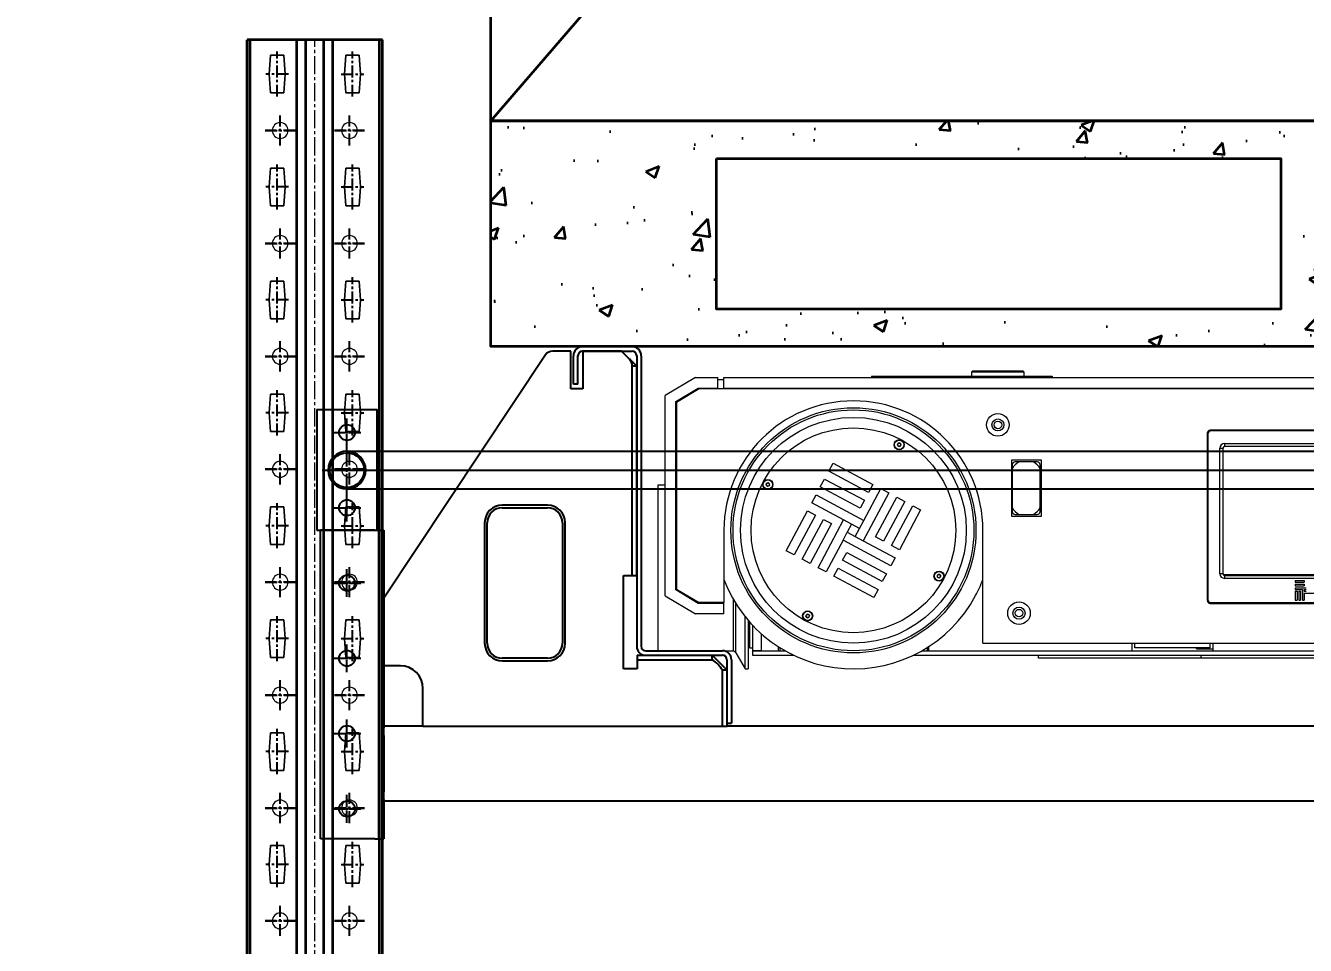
# Model space of a CAD drawing. Header units: millimetres. Extents: x 2509 to 128734, y 2492 to 91667.
# Drawn here: x 111457 to 112307, y 44448 to 45059 of the extents above; entities that cross this region are included whole.
import ezdxf

# ---------------------------------------------------------------- set-up
doc = ezdxf.new("R2010")
doc.units = ezdxf.units.MM
doc.linetypes.add('CENTER', pattern=[50.8, 31.75, -6.35, 6.35, -6.35])
doc.linetypes.add('点画线', pattern=[18, 12, -2, 2, -2])
for name, color, linetype, lineweight in [('SR-货架', 7, 'Continuous', 35), ('SR-货物', 7, 'Continuous', 35), ('中心线层', 1, '点画线', 18), ('粗实线1', 3, 'Continuous', 35), ('细实线', 4, 'Continuous', 18)]:
    doc.layers.add(name, color=color, linetype=linetype, lineweight=lineweight)
doc.layers.add('SSH_货架系统', color=7, linetype='Continuous')
doc.layers.add('中心线', color=1, linetype='CENTER')
doc.styles.add('DIM_FONT', font='SIMPLEX.shx', dxfattribs={"width": 0.8})
doc.dimstyles.new('DIMN25', dxfattribs={"dimscale": 0.25, "dimtxt": 300, "dimasz": 100, "dimexe": 250, "dimexo": 300, "dimgap": 150, "dimtad": 1, "dimdec": 0, "dimzin": 0, "dimdsep": 46, "dimtxsty": 'DIM_FONT', "dimblk": 'ARCHTICK', "dimcen": 0.09, "dimclrt": 7, "dimazin": 2, "dimtfac": 1, "dimtdec": 0, "dimtix": 1, "dimtmove": 2, "dimatfit": 3, "dimfxl": 1, "dimtolj": 1, "dimtzin": 0, "dimarcsym": 0})

# ---------------------------------------------------------------- blocks, each defined once
blk = doc.blocks.new('A$C1E2A5594')
at = {"layer": '中心线', "ltscale": 0.25}
for p, q in [((10, 0), (10, 20)), ((20, 10), (0, 10))]:
    blk.add_line(p, q, dxfattribs=at)
blk = doc.blocks.new('*U264')
at = {"layer": '中心线', "ltscale": 0.25}
for p, q in [((5937763.44, -1004370.08), (5937763.44, -1004340.08)), ((5937763.44, -1004370.08), (5937763.44, -1004340.08)), ((5937813.44, -1004370.08), (5937813.44, -1004340.08)), ((5937813.44, -1004370.08), (5937813.44, -1004340.08)), ((5937770.94, -1004355.08), (5937755.94, -1004355.08)), ((5937770.94, -1004355.08), (5937755.94, -1004355.08)), ((5937805.94, -1004355.08), (5937820.94, -1004355.08)), ((5937805.94, -1004355.08), (5937820.94, -1004355.08)), ((5937763.44, -1004445.08), (5937763.44, -1004415.08)), ((5937763.44, -1004445.08), (5937763.44, -1004415.08)), ((5937813.44, -1004445.08), (5937813.44, -1004415.08)), ((5937813.44, -1004445.08), (5937813.44, -1004415.08)), ((5937770.94, -1004430.08), (5937755.94, -1004430.08)), ((5937770.94, -1004430.08), (5937755.94, -1004430.08)), ((5937805.94, -1004430.08), (5937820.94, -1004430.08)), ((5937805.94, -1004430.08), (5937820.94, -1004430.08)), ((5937763.44, -1004520.08), (5937763.44, -1004490.08)), ((5937763.44, -1004520.08), (5937763.44, -1004490.08)), ((5937813.44, -1004520.08), (5937813.44, -1004490.08)), ((5937813.44, -1004520.08), (5937813.44, -1004490.08)), ((5937770.94, -1004505.08), (5937755.94, -1004505.08)), ((5937770.94, -1004505.08), (5937755.94, -1004505.08)), ((5937805.94, -1004505.08), (5937820.94, -1004505.08)), ((5937805.94, -1004505.08), (5937820.94, -1004505.08)), ((5937763.44, -1004595.08), (5937763.44, -1004565.08)), ((5937763.44, -1004595.08), (5937763.44, -1004565.08)), ((5937813.44, -1004595.08), (5937813.44, -1004565.08)), ((5937813.44, -1004595.08), (5937813.44, -1004565.08)), ((5937770.94, -1004580.08), (5937755.94, -1004580.08)), ((5937770.94, -1004580.08), (5937755.94, -1004580.08)), ((5937805.94, -1004580.08), (5937820.94, -1004580.08)), ((5937805.94, -1004580.08), (5937820.94, -1004580.08)), ((5937763.44, -1004670.08), (5937763.44, -1004640.08)), ((5937763.44, -1004670.08), (5937763.44, -1004640.08)), ((5937813.44, -1004670.08), (5937813.44, -1004640.08)), ((5937813.44, -1004670.08), (5937813.44, -1004640.08)), ((5937770.94, -1004655.08), (5937755.94, -1004655.08)), ((5937770.94, -1004655.08), (5937755.94, -1004655.08)), ((5937805.94, -1004655.08), (5937820.94, -1004655.08)), ((5937805.94, -1004655.08), (5937820.94, -1004655.08)), ((5937763.44, -1004745.08), (5937763.44, -1004715.08)), ((5937763.44, -1004745.08), (5937763.44, -1004715.08)), ((5937813.44, -1004745.08), (5937813.44, -1004715.08)), ((5937813.44, -1004745.08), (5937813.44, -1004715.08)), ((5937770.94, -1004730.08), (5937755.94, -1004730.08)), ((5937770.94, -1004730.08), (5937755.94, -1004730.08)), ((5937805.94, -1004730.08), (5937820.94, -1004730.08)), ((5937805.94, -1004730.08), (5937820.94, -1004730.08)), ((5937763.44, -1004820.08), (5937763.44, -1004790.08)), ((5937763.44, -1004820.08), (5937763.44, -1004790.08)), ((5937813.44, -1004820.08), (5937813.44, -1004790.08)), ((5937813.44, -1004820.08), (5937813.44, -1004790.08)), ((5937770.94, -1004805.08), (5937755.94, -1004805.08)), ((5937770.94, -1004805.08), (5937755.94, -1004805.08)), ((5937805.94, -1004805.08), (5937820.94, -1004805.08)), ((5937805.94, -1004805.08), (5937820.94, -1004805.08)), ((5937763.44, -1004895.08), (5937763.44, -1004865.08)), ((5937763.44, -1004895.08), (5937763.44, -1004865.08)), ((5937813.44, -1004895.08), (5937813.44, -1004865.08)), ((5937813.44, -1004895.08), (5937813.44, -1004865.08)), ((5937770.94, -1004880.08), (5937755.94, -1004880.08)), ((5937770.94, -1004880.08), (5937755.94, -1004880.08)), ((5937805.94, -1004880.08), (5937820.94, -1004880.08)), ((5937805.94, -1004880.08), (5937820.94, -1004880.08))]:
    blk.add_line(p, q, dxfattribs=at)
at = {"layer": '中心线层'}
blk.add_line((5937788.44, -1009107.08), (5937788.44, -1004332.28), dxfattribs=at)
at = {"layer": '粗实线1'}
for p, q in [((5937743.44, -1008982.58), (5937743.44, -1004332.28)), ((5937743.44, -1004332.28), (5937833.44, -1004332.28)), ((5937745.44, -1008982.58), (5937745.44, -1004332.28)), ((5937776.44, -1008982.58), (5937776.44, -1004332.28)), ((5937776.44, -1008982.58), (5937776.44, -1004332.28)), ((5937782.44, -1008982.58), (5937782.44, -1004332.28)), ((5937782.44, -1008982.58), (5937782.44, -1004332.28)), ((5937794.44, -1008982.58), (5937794.44, -1004332.28)), ((5937794.44, -1008982.58), (5937794.44, -1004332.28)), ((5937800.44, -1008982.58), (5937800.44, -1004332.28)), ((5937800.44, -1008982.58), (5937800.44, -1004332.28)), ((5937831.44, -1008982.58), (5937831.44, -1004332.28)), ((5937833.44, -1008982.58), (5937833.44, -1004332.28))]:
    blk.add_line(p, q, dxfattribs=at)
at = {"layer": '细实线', "linetype": 'Continuous', "lineweight": 0}
for p, q in [((5937758.94, -1004342.58), (5937758.19, -1004355.08)), ((5937758.19, -1004355.08), (5937758.94, -1004342.58)), ((5937758.94, -1004342.58), (5937767.94, -1004342.58)), ((5937767.94, -1004342.58), (5937758.94, -1004342.58)), ((5937768.69, -1004355.08), (5937767.94, -1004342.58)), ((5937767.94, -1004342.58), (5937768.69, -1004355.08)), ((5937808.94, -1004342.58), (5937808.19, -1004355.08)), ((5937808.19, -1004355.08), (5937808.94, -1004342.58)), ((5937808.94, -1004342.58), (5937817.94, -1004342.58)), ((5937817.94, -1004342.58), (5937808.94, -1004342.58)), ((5937818.69, -1004355.08), (5937817.94, -1004342.58)), ((5937817.94, -1004342.58), (5937818.69, -1004355.08)), ((5937758.19, -1004355.08), (5937758.94, -1004367.58)), ((5937758.94, -1004367.58), (5937758.19, -1004355.08)), ((5937767.94, -1004367.58), (5937768.69, -1004355.08)), ((5937768.69, -1004355.08), (5937767.94, -1004367.58)), ((5937808.19, -1004355.08), (5937808.94, -1004367.58)), ((5937808.94, -1004367.58), (5937808.19, -1004355.08)), ((5937817.94, -1004367.58), (5937818.69, -1004355.08)), ((5937818.69, -1004355.08), (5937817.94, -1004367.58)), ((5937758.94, -1004367.58), (5937767.94, -1004367.58)), ((5937767.94, -1004367.58), (5937758.94, -1004367.58)), ((5937808.94, -1004367.58), (5937817.94, -1004367.58)), ((5937817.94, -1004367.58), (5937808.94, -1004367.58)), ((5937758.94, -1004417.58), (5937758.19, -1004430.08)), ((5937758.19, -1004430.08), (5937758.94, -1004417.58)), ((5937758.94, -1004417.58), (5937767.94, -1004417.58)), ((5937767.94, -1004417.58), (5937758.94, -1004417.58)), ((5937768.69, -1004430.08), (5937767.94, -1004417.58)), ((5937767.94, -1004417.58), (5937768.69, -1004430.08)), ((5937808.94, -1004417.58), (5937808.19, -1004430.08)), ((5937808.19, -1004430.08), (5937808.94, -1004417.58)), ((5937808.94, -1004417.58), (5937817.94, -1004417.58)), ((5937817.94, -1004417.58), (5937808.94, -1004417.58)), ((5937818.69, -1004430.08), (5937817.94, -1004417.58)), ((5937817.94, -1004417.58), (5937818.69, -1004430.08)), ((5937758.19, -1004430.08), (5937758.94, -1004442.58)), ((5937758.94, -1004442.58), (5937758.19, -1004430.08)), ((5937767.94, -1004442.58), (5937768.69, -1004430.08)), ((5937768.69, -1004430.08), (5937767.94, -1004442.58)), ((5937808.19, -1004430.08), (5937808.94, -1004442.58)), ((5937808.94, -1004442.58), (5937808.19, -1004430.08)), ((5937817.94, -1004442.58), (5937818.69, -1004430.08)), ((5937818.69, -1004430.08), (5937817.94, -1004442.58)), ((5937758.94, -1004442.58), (5937767.94, -1004442.58)), ((5937767.94, -1004442.58), (5937758.94, -1004442.58)), ((5937808.94, -1004442.58), (5937817.94, -1004442.58)), ((5937817.94, -1004442.58), (5937808.94, -1004442.58)), ((5937758.94, -1004492.58), (5937758.19, -1004505.08)), ((5937758.19, -1004505.08), (5937758.94, -1004492.58)), ((5937758.94, -1004492.58), (5937767.94, -1004492.58)), ((5937767.94, -1004492.58), (5937758.94, -1004492.58)), ((5937768.69, -1004505.08), (5937767.94, -1004492.58)), ((5937767.94, -1004492.58), (5937768.69, -1004505.08)), ((5937808.94, -1004492.58), (5937808.19, -1004505.08)), ((5937808.19, -1004505.08), (5937808.94, -1004492.58)), ((5937808.94, -1004492.58), (5937817.94, -1004492.58)), ((5937817.94, -1004492.58), (5937808.94, -1004492.58)), ((5937818.69, -1004505.08), (5937817.94, -1004492.58)), ((5937817.94, -1004492.58), (5937818.69, -1004505.08)), ((5937758.19, -1004505.08), (5937758.94, -1004517.58)), ((5937758.94, -1004517.58), (5937758.19, -1004505.08)), ((5937767.94, -1004517.58), (5937768.69, -1004505.08)), ((5937768.69, -1004505.08), (5937767.94, -1004517.58)), ((5937808.19, -1004505.08), (5937808.94, -1004517.58)), ((5937808.94, -1004517.58), (5937808.19, -1004505.08)), ((5937817.94, -1004517.58), (5937818.69, -1004505.08)), ((5937818.69, -1004505.08), (5937817.94, -1004517.58)), ((5937758.94, -1004517.58), (5937767.94, -1004517.58)), ((5937767.94, -1004517.58), (5937758.94, -1004517.58)), ((5937808.94, -1004517.58), (5937817.94, -1004517.58)), ((5937817.94, -1004517.58), (5937808.94, -1004517.58)), ((5937758.94, -1004567.58), (5937758.19, -1004580.08)), ((5937758.19, -1004580.08), (5937758.94, -1004567.58)), ((5937758.94, -1004567.58), (5937767.94, -1004567.58)), ((5937767.94, -1004567.58), (5937758.94, -1004567.58)), ((5937768.69, -1004580.08), (5937767.94, -1004567.58)), ((5937767.94, -1004567.58), (5937768.69, -1004580.08)), ((5937808.94, -1004567.58), (5937808.19, -1004580.08)), ((5937808.19, -1004580.08), (5937808.94, -1004567.58)), ((5937808.94, -1004567.58), (5937817.94, -1004567.58)), ((5937817.94, -1004567.58), (5937808.94, -1004567.58)), ((5937818.69, -1004580.08), (5937817.94, -1004567.58)), ((5937817.94, -1004567.58), (5937818.69, -1004580.08)), ((5937758.19, -1004580.08), (5937758.94, -1004592.58)), ((5937758.94, -1004592.58), (5937758.19, -1004580.08)), ((5937767.94, -1004592.58), (5937768.69, -1004580.08)), ((5937768.69, -1004580.08), (5937767.94, -1004592.58)), ((5937808.19, -1004580.08), (5937808.94, -1004592.58)), ((5937808.94, -1004592.58), (5937808.19, -1004580.08)), ((5937817.94, -1004592.58), (5937818.69, -1004580.08)), ((5937818.69, -1004580.08), (5937817.94, -1004592.58)), ((5937758.94, -1004592.58), (5937767.94, -1004592.58)), ((5937767.94, -1004592.58), (5937758.94, -1004592.58)), ((5937808.94, -1004592.58), (5937817.94, -1004592.58)), ((5937817.94, -1004592.58), (5937808.94, -1004592.58)), ((5937758.94, -1004642.58), (5937758.19, -1004655.08)), ((5937758.19, -1004655.08), (5937758.94, -1004642.58)), ((5937758.94, -1004642.58), (5937767.94, -1004642.58)), ((5937767.94, -1004642.58), (5937758.94, -1004642.58)), ((5937768.69, -1004655.08), (5937767.94, -1004642.58)), ((5937767.94, -1004642.58), (5937768.69, -1004655.08)), ((5937808.94, -1004642.58), (5937808.19, -1004655.08)), ((5937808.19, -1004655.08), (5937808.94, -1004642.58)), ((5937808.94, -1004642.58), (5937817.94, -1004642.58)), ((5937817.94, -1004642.58), (5937808.94, -1004642.58)), ((5937818.69, -1004655.08), (5937817.94, -1004642.58)), ((5937817.94, -1004642.58), (5937818.69, -1004655.08)), ((5937758.19, -1004655.08), (5937758.94, -1004667.58)), ((5937758.94, -1004667.58), (5937758.19, -1004655.08)), ((5937767.94, -1004667.58), (5937768.69, -1004655.08)), ((5937768.69, -1004655.08), (5937767.94, -1004667.58)), ((5937808.19, -1004655.08), (5937808.94, -1004667.58)), ((5937808.94, -1004667.58), (5937808.19, -1004655.08)), ((5937817.94, -1004667.58), (5937818.69, -1004655.08)), ((5937818.69, -1004655.08), (5937817.94, -1004667.58)), ((5937758.94, -1004667.58), (5937767.94, -1004667.58)), ((5937767.94, -1004667.58), (5937758.94, -1004667.58)), ((5937808.94, -1004667.58), (5937817.94, -1004667.58)), ((5937817.94, -1004667.58), (5937808.94, -1004667.58)), ((5937758.94, -1004717.58), (5937758.19, -1004730.08)), ((5937758.19, -1004730.08), (5937758.94, -1004717.58)), ((5937758.94, -1004717.58), (5937767.94, -1004717.58)), ((5937767.94, -1004717.58), (5937758.94, -1004717.58)), ((5937768.69, -1004730.08), (5937767.94, -1004717.58)), ((5937767.94, -1004717.58), (5937768.69, -1004730.08)), ((5937808.94, -1004717.58), (5937808.19, -1004730.08)), ((5937808.19, -1004730.08), (5937808.94, -1004717.58)), ((5937808.94, -1004717.58), (5937817.94, -1004717.58)), ((5937817.94, -1004717.58), (5937808.94, -1004717.58)), ((5937818.69, -1004730.08), (5937817.94, -1004717.58)), ((5937817.94, -1004717.58), (5937818.69, -1004730.08)), ((5937758.19, -1004730.08), (5937758.94, -1004742.58)), ((5937758.94, -1004742.58), (5937758.19, -1004730.08)), ((5937767.94, -1004742.58), (5937768.69, -1004730.08)), ((5937768.69, -1004730.08), (5937767.94, -1004742.58)), ((5937808.19, -1004730.08), (5937808.94, -1004742.58)), ((5937808.94, -1004742.58), (5937808.19, -1004730.08)), ((5937817.94, -1004742.58), (5937818.69, -1004730.08)), ((5937818.69, -1004730.08), (5937817.94, -1004742.58)), ((5937758.94, -1004742.58), (5937767.94, -1004742.58)), ((5937767.94, -1004742.58), (5937758.94, -1004742.58)), ((5937808.94, -1004742.58), (5937817.94, -1004742.58)), ((5937817.94, -1004742.58), (5937808.94, -1004742.58)), ((5937758.94, -1004792.58), (5937758.19, -1004805.08)), ((5937758.19, -1004805.08), (5937758.94, -1004792.58)), ((5937758.94, -1004792.58), (5937767.94, -1004792.58)), ((5937767.94, -1004792.58), (5937758.94, -1004792.58)), ((5937768.69, -1004805.08), (5937767.94, -1004792.58)), ((5937767.94, -1004792.58), (5937768.69, -1004805.08)), ((5937808.94, -1004792.58), (5937808.19, -1004805.08)), ((5937808.19, -1004805.08), (5937808.94, -1004792.58)), ((5937808.94, -1004792.58), (5937817.94, -1004792.58)), ((5937817.94, -1004792.58), (5937808.94, -1004792.58)), ((5937818.69, -1004805.08), (5937817.94, -1004792.58)), ((5937817.94, -1004792.58), (5937818.69, -1004805.08)), ((5937758.19, -1004805.08), (5937758.94, -1004817.58)), ((5937758.94, -1004817.58), (5937758.19, -1004805.08)), ((5937767.94, -1004817.58), (5937768.69, -1004805.08)), ((5937768.69, -1004805.08), (5937767.94, -1004817.58)), ((5937808.19, -1004805.08), (5937808.94, -1004817.58)), ((5937808.94, -1004817.58), (5937808.19, -1004805.08)), ((5937817.94, -1004817.58), (5937818.69, -1004805.08)), ((5937818.69, -1004805.08), (5937817.94, -1004817.58)), ((5937758.94, -1004817.58), (5937767.94, -1004817.58)), ((5937767.94, -1004817.58), (5937758.94, -1004817.58)), ((5937808.94, -1004817.58), (5937817.94, -1004817.58)), ((5937817.94, -1004817.58), (5937808.94, -1004817.58)), ((5937758.94, -1004867.58), (5937758.19, -1004880.08)), ((5937758.19, -1004880.08), (5937758.94, -1004867.58)), ((5937758.94, -1004867.58), (5937767.94, -1004867.58)), ((5937767.94, -1004867.58), (5937758.94, -1004867.58)), ((5937768.69, -1004880.08), (5937767.94, -1004867.58)), ((5937767.94, -1004867.58), (5937768.69, -1004880.08)), ((5937808.94, -1004867.58), (5937808.19, -1004880.08)), ((5937808.19, -1004880.08), (5937808.94, -1004867.58)), ((5937808.94, -1004867.58), (5937817.94, -1004867.58)), ((5937817.94, -1004867.58), (5937808.94, -1004867.58)), ((5937818.69, -1004880.08), (5937817.94, -1004867.58)), ((5937817.94, -1004867.58), (5937818.69, -1004880.08)), ((5937758.19, -1004880.08), (5937758.94, -1004892.58)), ((5937758.94, -1004892.58), (5937758.19, -1004880.08)), ((5937767.94, -1004892.58), (5937768.69, -1004880.08)), ((5937768.69, -1004880.08), (5937767.94, -1004892.58)), ((5937808.19, -1004880.08), (5937808.94, -1004892.58)), ((5937808.94, -1004892.58), (5937808.19, -1004880.08)), ((5937817.94, -1004892.58), (5937818.69, -1004880.08)), ((5937818.69, -1004880.08), (5937817.94, -1004892.58)), ((5937758.94, -1004892.58), (5937767.94, -1004892.58)), ((5937767.94, -1004892.58), (5937758.94, -1004892.58)), ((5937808.94, -1004892.58), (5937817.94, -1004892.58)), ((5937817.94, -1004892.58), (5937808.94, -1004892.58))]:
    blk.add_line(p, q, dxfattribs=at)
for centre in [(5937765.44, -1004392.58), (5937765.44, -1004392.58), (5937811.44, -1004392.58), (5937811.44, -1004392.58), (5937765.44, -1004467.58), (5937765.44, -1004467.58), (5937811.44, -1004467.58), (5937811.44, -1004467.58), (5937765.44, -1004542.58), (5937765.44, -1004542.58), (5937811.44, -1004542.58), (5937811.44, -1004542.58), (5937765.44, -1004617.58), (5937765.44, -1004617.58), (5937811.44, -1004617.58), (5937811.44, -1004617.58), (5937765.44, -1004692.58), (5937765.44, -1004692.58), (5937811.44, -1004692.58), (5937811.44, -1004692.58), (5937765.44, -1004767.58), (5937765.44, -1004767.58), (5937811.44, -1004767.58), (5937811.44, -1004767.58), (5937765.44, -1004842.58), (5937765.44, -1004842.58), (5937811.44, -1004842.58), (5937811.44, -1004842.58), (5937765.44, -1004917.58), (5937765.44, -1004917.58), (5937811.44, -1004917.58), (5937811.44, -1004917.58)]:
    blk.add_circle(centre, 5.25, dxfattribs=at)
at = {"layer": '粗实线1', "xscale": -1, "zscale": -1, "rotation": 90}
for p in [(5937775.44, -1004382.58), (5937821.44, -1004382.58), (5937775.44, -1004457.58), (5937821.44, -1004457.58), (5937775.44, -1004532.58), (5937821.44, -1004532.58), (5937775.44, -1004607.58), (5937821.44, -1004607.58), (5937775.44, -1004682.58), (5937821.44, -1004682.58), (5937775.44, -1004757.58), (5937821.44, -1004757.58), (5937775.44, -1004832.58), (5937821.44, -1004832.58), (5937775.44, -1004907.58), (5937821.44, -1004907.58)]:
    blk.add_blockref('A$C1E2A5594', p, dxfattribs=at)
at = {"layer": '粗实线1', "rotation": 270}
for p in [(5937755.44, -1004382.58), (5937801.44, -1004382.58), (5937755.44, -1004457.58), (5937801.44, -1004457.58), (5937755.44, -1004532.58), (5937801.44, -1004532.58), (5937755.44, -1004607.58), (5937801.44, -1004607.58), (5937755.44, -1004682.58), (5937801.44, -1004682.58), (5937755.44, -1004757.58), (5937801.44, -1004757.58), (5937755.44, -1004832.58), (5937801.44, -1004832.58), (5937755.44, -1004907.58), (5937801.44, -1004907.58)]:
    blk.add_blockref('A$C1E2A5594', p, dxfattribs=at)
blk = doc.blocks.new('_ArchTick')
at = {"color": 0, "linetype": 'ByBlock', "const_width": 0.15}
blk.add_lwpolyline([(-0.5, -0.5), (0.5, 0.5)], dxfattribs=at)
blk = doc.blocks.new('*D271')
at = {"color": 0, "lineweight": -2, "transparency": 16777216}
for p, q in [((111690.58, 46385.9), (109892.17, 46385.9)), ((109954.67, 46385.9), (109954.67, 40293.95)), ((111473.74, 40293.95), (109892.17, 40293.95))]:
    blk.add_line(p, q, dxfattribs=at)
at = {"layer": 'DEFPOINTS', "color": 0, "transparency": 16777216}
for p in [(111765.58, 46385.9), (109954.67, 40293.95), (111548.74, 40293.95)]:
    blk.add_point(p, dxfattribs=at)
at = {"color": 0, "lineweight": -2, "transparency": 16777216, "xscale": 25, "yscale": 25, "zscale": 25}
for p, rotation in [((109954.67, 46385.9), 90), ((109954.67, 40293.95), 270)]:
    blk.add_blockref('_ArchTick', p, dxfattribs=dict(at, rotation=rotation))
at = {"color": 7, "transparency": 16777216, "insert": (109879.67, 43339.92), "char_height": 75, "attachment_point": 5, "rotation": 90, "style": 'DIM_FONT'}
blk.add_mtext('\\A1;6092', dxfattribs=at)
blk = doc.blocks.new('货物-主立面图')
at = {"layer": 'SR-货物', "true_color": 0x636466}
h = blk.add_hatch(dxfattribs=at)
h.set_pattern_fill('AR-CONC', color=251, scale=0.5)
h.paths.add_polyline_path([(35745.73, -87989.17), (36945.73, -87989.17), (36945.73, -88139.17), (35745.73, -88139.17)])
h.paths.add_polyline_path([(35895.73, -88014.17), (36270.73, -88014.17), (36270.73, -88114.17), (35895.73, -88114.17)], flags=16)
h.paths.add_polyline_path([(36795.73, -88014.17), (36420.73, -88014.17), (36420.73, -88114.17), (36795.73, -88114.17)], flags=16)
at = {"layer": 'SR-货物', "color": 6}
for p, q in [((36945.73, -86599.17), (35745.73, -87989.17)), ((35745.73, -87989.17), (36945.73, -87989.17))]:
    blk.add_line(p, q, dxfattribs=at)
for points in [[(35745.73, -86599.17), (36945.73, -86599.17), (36945.73, -87989.17), (35745.73, -87989.17)], [(35745.73, -87989.17), (36945.73, -87989.17), (36945.73, -88139.17), (35745.73, -88139.17)], [(35895.73, -88014.17), (36270.73, -88014.17), (36270.73, -88114.17), (35895.73, -88114.17)]]:
    blk.add_lwpolyline(points, close=True, dxfattribs=at)
blk = doc.blocks.new('后档杆')
at = {"layer": 'SSH_货架系统', "color": 1}
for p, q in [((64615.5, 7541.6), (64615.5, 7549.8)), ((64606.25, 7540.55), (64614.45, 7540.55)), ((64614.97, 7540.55), (64616.02, 7540.55)), ((64615.5, 7540.02), (64615.5, 7541.07)), ((64615.5, 7531.3), (64615.5, 7539.5)), ((64616.55, 7540.55), (64624.75, 7540.55)), ((64615.5, 7518.05), (64615.5, 7532.05)), ((64615.5, 7514.3), (64615.5, 7516.8)), ((64599, 7515.55), (64613, 7515.55)), ((64611.5, 7515.55), (66011.53, 7515.55)), ((64614.25, 7515.55), (64616.75, 7515.55)), ((64615.5, 7499.05), (64615.5, 7513.05)), ((64618, 7515.55), (64632, 7515.55)), ((64615.5, 7491.6), (64615.5, 7499.8)), ((64615.5, 7490.02), (64615.5, 7491.07)), ((64606.25, 7490.55), (64614.45, 7490.55)), ((64614.97, 7490.55), (64616.02, 7490.55)), ((64615.5, 7481.3), (64615.5, 7489.5)), ((64616.55, 7490.55), (64624.75, 7490.55))]:
    blk.add_line(p, q, dxfattribs=at)
at = {"layer": 'SSH_货架系统', "color": 6}
for p, q in [((64615.5, 7528.05), (66007.53, 7528.05)), ((64615.5, 7503.05), (66007.53, 7503.05))]:
    blk.add_line(p, q, dxfattribs=at)
at = {"layer": 'SSH_货架系统', "color": 2}
blk.add_lwpolyline([(64595.5, 7475.55), (64635.5, 7475.55), (64635.5, 7555.55), (64595.5, 7555.55)], close=True, dxfattribs=at)
for centre in [(64615.5, 7540.55), (64615.5, 7490.55)]:
    blk.add_circle(centre, 5.25, dxfattribs=at)
at = {"layer": 'SSH_货架系统', "color": 1}
blk.add_circle((64615.5, 7515.55), 11.5, dxfattribs=at)
at = {"layer": 'SSH_货架系统', "color": 6}
blk.add_arc((64615.5, 7515.55), 12.5, 90, 270, dxfattribs=at)
at = {"layer": 'SSH_货架系统', "color": 1}
blk.add_arc((64615.5, 7515.55), 12.5, 270, 90, dxfattribs=at)
blk = doc.blocks.new('连续支撑梁')
at = {"layer": 'SSH_货架系统', "color": 1}
for p, q in [((64764.2, 7594.55), (64752.17, 7594.55)), ((64764.2, 7569.55), (64764.2, 7594.55)), ((64772.2, 7594.55), (64772.2, 7569.55)), ((64797.99, 7594.55), (64772.2, 7594.55)), ((64797.99, 7594.55), (64807.99, 7584.55)), ((64747.4, 7592.19), (64640, 7430.55)), ((64807.99, 7445.55), (64807.99, 7584.55)), ((64772.2, 7569.55), (64764.2, 7569.55)), ((64748.7, 7492.28), (64718.7, 7492.28)), ((64718.7, 7490.55), (64748.7, 7490.55)), ((64598, 7270.55), (64598, 7475.55)), ((64634, 7475.55), (64640, 7475.55)), ((64640, 7475.55), (64640, 7430.55)), ((64706.97, 7480.55), (64706.97, 7400.55)), ((64708.7, 7400.55), (64708.7, 7480.55)), ((64758.7, 7480.55), (64758.7, 7400.55)), ((64760.43, 7400.55), (64760.43, 7480.55)), ((64615.5, 7441.6), (64615.5, 7449.8)), ((64606.25, 7440.55), (64614.45, 7440.55)), ((64614.97, 7440.55), (64616.02, 7440.55)), ((64615.5, 7440.02), (64615.5, 7441.07)), ((64616.55, 7440.55), (64624.75, 7440.55)), ((64799.2, 7445.55), (64802.99, 7445.55)), ((64799.2, 7383.55), (64799.2, 7445.55)), ((64802.99, 7445.55), (64807.99, 7445.55)), ((64615.5, 7431.3), (64615.5, 7439.5)), ((64640, 7430.55), (64640, 7385.55)), ((64615.5, 7391.6), (64615.5, 7399.8)), ((64606.25, 7390.55), (64614.45, 7390.55)), ((64614.97, 7390.55), (64616.02, 7390.55)), ((64615.5, 7390.02), (64615.5, 7391.07)), ((64615.5, 7381.3), (64615.5, 7389.5)), ((64616.55, 7390.55), (64624.75, 7390.55)), ((64748.7, 7390.55), (64718.7, 7390.55)), ((64808.2, 7392.55), (64808.2, 7387.33)), ((64808.2, 7392.55), (64858.2, 7392.55)), ((64867.99, 7382.55), (64858.2, 7392.55)), ((64640, 7385.55), (64640, 7344.3)), ((64651, 7385.55), (64640, 7385.55)), ((64718.7, 7388.81), (64748.7, 7388.81)), ((64808.2, 7383.55), (64799.2, 7383.55)), ((64808.2, 7387.33), (64808.2, 7383.55)), ((64867.99, 7345.55), (64867.99, 7382.55)), ((64666, 7345.55), (64666, 7370.55)), ((64615.5, 7341.6), (64615.5, 7349.8)), ((64606.25, 7340.55), (64614.45, 7340.55)), ((64614.97, 7340.55), (64616.02, 7340.55)), ((64615.5, 7340.02), (64615.5, 7341.07)), ((64615.5, 7331.3), (64615.5, 7339.5)), ((64616.55, 7340.55), (64624.75, 7340.55)), ((64666, 7345.55), (64640, 7345.55)), ((64640, 7339.3), (64640, 7344.3)), ((64640, 7339.3), (64640, 7301.8)), ((64666, 7345.55), (64862.99, 7345.55)), ((64862.99, 7345.55), (64867.99, 7345.55)), ((65755.02, 7345.55), (64867.99, 7345.55)), ((64615.5, 7291.6), (64615.5, 7299.8)), ((64640, 7296.8), (64640, 7301.8)), ((64640, 7296.8), (64640, 7270.55)), ((65983.03, 7295.55), (64640, 7295.55)), ((64606.25, 7290.55), (64614.45, 7290.55)), ((64614.97, 7290.55), (64616.02, 7290.55)), ((64615.5, 7290.02), (64615.5, 7291.07)), ((64615.5, 7281.3), (64615.5, 7289.5)), ((64616.55, 7290.55), (64624.75, 7290.55)), ((64634, 7270.55), (64598, 7270.55)), ((64634, 7270.55), (64640, 7270.55))]:
    blk.add_line(p, q, dxfattribs=at)
at = {"layer": 'SSH_货架系统', "color": 2}
for p, q in [((64804.99, 7445.55), (64804.99, 7584.55)), ((64807.99, 7584.55), (64804.99, 7584.55)), ((64636.5, 7475.55), (64636.5, 7270.55)), ((64808.2, 7389.55), (64858.2, 7389.55)), ((64858.2, 7389.55), (64858.2, 7392.55)), ((64864.99, 7345.55), (64864.99, 7382.55)), ((64867.99, 7382.55), (64864.99, 7382.55))]:
    blk.add_line(p, q, dxfattribs=at)
at = {"layer": 'SSH_货架系统'}
blk.add_line((64634, 7475.55), (64598, 7475.55), dxfattribs=at)
at = {"layer": 'SSH_货架系统', "color": 1}
for centre in [(64615.5, 7440.55), (64615.5, 7390.55), (64615.5, 7340.55), (64615.5, 7290.55)]:
    blk.add_circle(centre, 5.25, dxfattribs=at)
for centre, radius, start, end in [((64752.17, 7588.55), 6, 90, 142.5752), ((64718.7, 7480.55), 11.73, 90, 180), ((64748.7, 7480.55), 11.73, 0, 90), ((64718.7, 7480.55), 10, 90, 180), ((64748.7, 7480.55), 10, 0, 90), ((64718.7, 7400.55), 11.73, 180, 270), ((64718.7, 7400.55), 10, 180, 270), ((64748.7, 7400.55), 11.73, 270, 0), ((64748.7, 7400.55), 10, 270, 0), ((64651, 7370.55), 15, 0, 90)]:
    blk.add_arc(centre, radius, start, end, dxfattribs=at)
at = {"layer": 'SSH_货架系统', "color": 2}
for centre, radius, start, end in [((64798.51, 7584.85), 6.49, 357.29432, 45), ((64848.25, 7373.11), 19.22, 29.41298, 58.7999)]:
    blk.add_arc(centre, radius, start, end, dxfattribs=at)
blk = doc.blocks.new('SSH_子轨道主视图')
at = {"layer": 'SSH_货架系统', "color": 4}
for p, q in [((753086.68, 266036.38), (753119.68, 266036.38)), ((753086.68, 266033.38), (753119.68, 266033.38)), ((753080.68, 266011.38), (753080.68, 266030.38)), ((753083.68, 266011.38), (753083.68, 266030.38)), ((753122.68, 266030.38), (753122.68, 265837.38)), ((753125.68, 266030.38), (753125.68, 265837.38)), ((753083.68, 266011.38), (753080.68, 266011.38)), ((753128.68, 265834.38), (753136.68, 265834.38)), ((753128.68, 265831.38), (753179.68, 265831.38)), ((753136.68, 265834.38), (753179.68, 265834.38)), ((753182.68, 265828.38), (753182.68, 265786.38)), ((753185.68, 265828.38), (753185.68, 265786.38)), ((753182.68, 265786.38), (753185.68, 265786.38))]:
    blk.add_line(p, q, dxfattribs=at)
for centre, radius, start, end in [((753086.68, 266030.38), 6, 90, 180), ((753086.68, 266030.38), 3, 90, 180), ((753119.68, 266030.38), 6, 0, 90), ((753119.68, 266030.38), 3, 0, 90), ((753128.68, 265837.38), 6, 180, 270), ((753128.68, 265837.38), 3, 180, 270), ((753179.68, 265828.38), 6, 0, 90), ((753179.68, 265828.38), 3, 0, 90)]:
    blk.add_arc(centre, radius, start, end, dxfattribs=at)
blk = doc.blocks.new('组件1')
for name in ['连续支撑梁', '后档杆']:
    blk.add_blockref(name, (18.33, -4093.47))
at = {"layer": 'SSH_货架系统', "color": 7}
blk.add_blockref('SSH_子轨道主视图', (-688296.37, -262532.31), dxfattribs=at)
blk = doc.blocks.new('ZHENGSHITU')
at = {"color": 7, "linetype": 'Continuous', "lineweight": 15}
for p, q in [((-348, 187.5), (-348, 186.5)), ((-348, 187.5), (-318, 187.5)), ((-318, 187.5), (-318, 186.5)), ((-318, 187.5), (-258, 187.5)), ((-280.5, 191), (-281.5, 190)), ((-281.5, 190), (-281.5, 187.5)), ((-246.5, 190), (-281.5, 190)), ((-280.5, 191), (-247.5, 191)), ((-258, 187.5), (-258, 186.5)), ((-258, 187.5), (-228, 187.5)), ((-246.5, 190), (-247.5, 191)), ((-246.5, 187.5), (-246.5, 190)), ((-228, 187.5), (-228, 186.5)), ((-465, 186.5), (-485, 174.5)), ((-478, 170.54), (-463.06, 179.5)), ((-462.5, 179), (-477.5, 170)), ((-465, 186.5), (-450, 186.5)), ((-463.06, 179.5), (-450, 179.5)), ((462.5, 179), (-462.5, 179)), ((-458, 179.5), (-458, 179)), ((-456, 179.5), (-456, 179)), ((-450, 179.5), (-450, 186.5)), ((-446, 185), (-450, 185)), ((-446, 179.5), (-446, 186.5)), ((-446, 186.5), (446, 186.5)), ((-446, 179.5), (446, 179.5)), ((-439, 179), (-439, 179.5)), ((-427, 179.5), (-427, 179)), ((-421, 179), (-421, 179.5)), ((-353, 179.5), (-353, 179)), ((-351.5, 179), (-351.5, 179.5)), ((-320.91, 179), (-320.91, 179.5)), ((-255.09, 179), (-255.09, 179.5)), ((-224.5, 179), (-224.5, 179.5)), ((-223, 179), (-223, 179.5)), ((-205, 179.5), (-205, 179)), ((-195, 179), (-195.41, 179.5)), ((-189, 179), (-189, 179.5)), ((-175, 179.5), (-175, 179)), ((-173, 179.5), (-173, 179)), ((-123, 179.5), (-123, 179)), ((-121.5, 179), (-121.55, 179.5)), ((-60, 179), (-60, 179.5)), ((-485, 41.5), (-485, 174.5)), ((-478, 45.46), (-478, 170.54)), ((-477.5, 170), (-477.5, 46)), ((-477.5, 156), (-478, 156)), ((-125, 149.5), (-125, 38.5)), ((-124.5, 149), (-124.5, 39)), ((47, 151.5), (-123, 151.5)), ((46.5, 151), (-122.5, 151)), ((-478, 138), (-477.5, 138)), ((-330.12, 140.86), (-330.73, 141.84)), ((-330.19, 142.86), (-329.03, 142.89)), ((-328.97, 140.89), (-330.12, 140.86)), ((-329.03, 142.89), (-328.42, 141.91)), ((-116.5, 56.1), (-116.5, 139.6)), ((-116.5, 139.6), (-114.5, 139.6)), ((-114.5, 139.6), (-114.5, 56.1)), ((-113.5, 142.6), (37.5, 142.6)), ((-113.5, 142.6), (-113.5, 140.6)), ((37.5, 140.6), (-113.5, 140.6)), ((-376.36, 124.37), (-373.53, 129.66)), ((-373.53, 129.66), (-347.08, 115.51)), ((-255, 131.5), (-255, 94.5)), ((-235, 131.5), (-255, 131.5)), ((-254.5, 128.5), (-255, 128.41)), ((-254.5, 128.5), (-254.5, 125.86)), ((-249.86, 130.5), (-252.5, 130.5)), ((-240.64, 130.5), (-249.86, 130.5)), ((-238, 130.5), (-240.64, 130.5)), ((-236, 125.86), (-236, 128.5)), ((-235, 94.5), (-235, 131.5)), ((-477.5, 123), (-478, 123)), ((-382.02, 113.79), (-379.19, 119.08)), ((-379.19, 119.08), (-352.74, 104.93)), ((-349.91, 110.22), (-376.36, 124.37)), ((-254.5, 125.88), (-254.98, 125.58)), ((-254.98, 125.58), (-254.5, 125.5)), ((-254.5, 125.86), (-254.5, 100.14)), ((-236, 100.14), (-236, 125.86)), ((-485, 115), (-490, 115)), ((-490, 115), (-490, 5)), ((-417.89, 115.97), (-416.91, 116.58)), ((-417.86, 114.81), (-417.89, 115.97)), ((-415.86, 114.88), (-416.84, 114.27)), ((-415.89, 116.03), (-415.86, 114.88)), ((-355.57, 99.64), (-382.02, 113.79)), ((-353.11, 91.52), (-341.79, 112.68)), ((-347.08, 115.51), (-349.91, 110.22)), ((-341.79, 112.68), (-336.5, 109.85)), ((-235.5, 115.5), (-236, 115.5)), ((-235.5, 114), (-236, 114)), ((-235.5, 112), (-236, 112)), ((-235.5, 115.5), (-235.5, 114)), ((-235, 114.5), (-235.5, 114.5)), ((-235.5, 114), (-235.5, 113)), ((-235.5, 113), (-235.5, 112)), ((-235.5, 112), (-235.5, 110.5)), ((-235.5, 111.5), (-235, 111.5)), ((-387.68, 103.21), (-384.85, 108.5)), ((-366.52, 91.89), (-387.68, 103.21)), ((-384.85, 108.5), (-353.11, 91.52)), ((-352.74, 104.93), (-355.57, 99.64)), ((-336.5, 109.85), (-353.48, 78.11)), ((-345.36, 80.57), (-331.21, 107.02)), ((-325.92, 104.19), (-340.07, 77.74)), ((-331.21, 107.02), (-325.92, 104.19)), ((-236, 110.5), (-235.5, 110.5)), ((-404.66, 71.47), (-390.51, 97.92)), ((-385.22, 95.09), (-399.37, 68.64)), ((-390.51, 97.92), (-385.22, 95.09)), ((-334.78, 74.91), (-320.63, 101.36)), ((-315.34, 98.53), (-329.49, 72.08)), ((-320.63, 101.36), (-315.34, 98.53)), ((-255, 94.5), (-235, 94.5)), ((-254.5, 100.14), (-254.5, 97.5)), ((-252.5, 95.5), (-249.86, 95.5)), ((-249.86, 95.5), (-240.64, 95.5)), ((-240.64, 95.5), (-238, 95.5)), ((-236, 97.5), (-236, 100.14)), ((-394.08, 65.81), (-379.93, 92.26)), ((-374.64, 89.43), (-388.79, 62.98)), ((-383.5, 60.15), (-366.52, 91.89)), ((-379.93, 92.26), (-374.64, 89.43)), ((-361.23, 89.06), (-366.52, 91.89)), ((-361.23, 89.06), (-364.06, 83.77)), ((-355.94, 86.23), (-361.23, 89.06)), ((-358.77, 80.94), (-355.94, 86.23)), ((-355.94, 86.23), (-353.11, 91.52)), ((-446, 85), (-446, 37)), ((-366.89, 78.48), (-378.21, 57.32)), ((-366.89, 78.48), (-364.06, 83.77)), ((-335.15, 61.5), (-366.89, 78.48)), ((-364.06, 83.77), (-358.77, 80.94)), ((-358.77, 80.94), (-353.48, 78.11)), ((-353.48, 78.11), (-332.32, 66.79)), ((-340.07, 77.74), (-345.36, 80.57)), ((-274, 10), (-274, 85)), ((-399.37, 68.64), (-404.66, 71.47)), ((-367.26, 65.07), (-364.43, 70.36)), ((-364.43, 70.36), (-337.98, 56.21)), ((-329.49, 72.08), (-334.78, 74.91)), ((-388.79, 62.98), (-394.08, 65.81)), ((-378.21, 57.32), (-383.5, 60.15)), ((-372.92, 54.49), (-370.09, 59.78)), ((-370.09, 59.78), (-343.64, 45.63)), ((-340.81, 50.92), (-367.26, 65.07)), ((-332.32, 66.79), (-335.15, 61.5)), ((-346.47, 40.34), (-372.92, 54.49)), ((-337.98, 56.21), (-340.81, 50.92)), ((-304.14, 55.12), (-303.16, 55.73)), ((-304.11, 53.97), (-304.14, 55.12)), ((-302.11, 54.03), (-303.09, 53.42)), ((-302.14, 55.19), (-302.11, 54.03)), ((-114.5, 56.1), (-116.5, 56.1)), ((-114.37, 55.6), (37.7, 55.6)), ((-113.5, 55.1), (37.5, 55.1)), ((-113.5, 55.1), (-113.5, 53.1)), ((37.5, 53.1), (-113.5, 53.1)), ((-66.5, 51.7), (-66.5, 50.5)), ((-66.5, 51.7), (-60.5, 51.7)), ((-60.5, 51.7), (-60.5, 50.5)), ((-463.06, 36.5), (-478, 45.46)), ((-477.5, 46), (-462.5, 37)), ((-343.64, 45.63), (-346.47, 40.34)), ((-66.5, 50.5), (-60.5, 50.5)), ((-66.5, 49.3), (-60.5, 49.3)), ((-66.5, 49.3), (-66.5, 48.1)), ((-66.5, 48.1), (-60.5, 48.1)), ((-66.5, 46.9), (-59.3, 46.9)), ((-66.5, 46.9), (-66.5, 45.7)), ((-66.5, 45.7), (-61.7, 45.7)), ((-66.5, 44.5), (-65.3, 44.5)), ((-66.5, 44.5), (-66.5, 38.5)), ((-65.3, 44.5), (-65.3, 38.5)), ((-64.1, 44.5), (-64.1, 38.5)), ((-64.1, 44.5), (-62.9, 44.5)), ((-62.9, 44.5), (-62.9, 38.5)), ((-61.7, 45.7), (-61.7, 38.5)), ((-60.5, 49.3), (-60.5, 48.1)), ((-60.5, 45.7), (-59.3, 45.7)), ((-60.5, 45.7), (-60.5, 44.5)), ((-60.5, 44.5), (-59.3, 44.5)), ((-60.5, 43.3), (-60.5, 38.5)), ((-60.5, 43.3), (-53.3, 43.3)), ((-485, 41.5), (-465, 29.5)), ((-446, 36.5), (-463.06, 36.5)), ((-446, 37), (-462.5, 37)), ((-446, 36.5), (-446, 37)), ((-446, 29.5), (-446, 36.5)), ((-440, 39.57), (-440, 5)), ((-123, 36.5), (47, 36.5)), ((-122.5, 37), (46.5, 37)), ((-66.5, 38.5), (-65.3, 38.5)), ((-64.1, 38.5), (-62.9, 38.5)), ((-61.7, 38.5), (-60.5, 38.5)), ((-446, 29.5), (-465, 29.5)), ((-432, -7), (-432, 27.73)), ((-390.97, 27.11), (-391.58, 28.09)), ((-391.03, 29.11), (-389.88, 29.14)), ((-389.81, 27.14), (-390.97, 27.11)), ((-389.88, 29.14), (-389.27, 28.16)), ((-430, 25.3), (-430, -7)), ((-430, 21.5), (-429, 21.5)), ((-430, 21), (-429, 21)), ((-429, 24.15), (-429, 7)), ((-427, 21.95), (-427, 5)), ((-430, 16), (-429, 16)), ((-429, 14), (-430, 14)), ((-430, 13), (-429, 13)), ((-421, 5), (-421, 16.13)), ((-274, 10), (274, 10)), ((-175, 10), (-175, 5)), ((-173, 7), (-173, 10)), ((-123, 7), (-123, 10)), ((-121, 5), (-121, 10)), ((-490, 5), (-440, 5)), ((-438.11, 3.59), (-432, -7)), ((-429, 7), (-427, 7)), ((-427, 5), (-405.43, 5)), ((-427, 5), (-427, 2)), ((-421, 5), (-427, 5)), ((-427, 2), (-399.69, 2)), ((-421, 5), (-410, 5)), ((-410, 7.77), (-410, 5)), ((-409, 7.13), (-409, 5)), ((-409, 5), (-405.43, 5)), ((-320.31, 2), (320.31, 2)), ((-314.57, 5), (314.57, 5)), ((-314.57, 5), (-311, 5)), ((-311, 7.13), (-311, 5)), ((-310, 5), (-310, 7.77)), ((-310, 5), (-175, 5)), ((-237, 0), (-237, 2)), ((-129, 0), (-237, 0)), ((-123, 7), (-173, 7)), ((-132, 6.19), (-132, 7)), ((-132, 6.19), (-121, 6.19)), ((-129, 0), (-129, 2)), ((129, 0), (-129, 0)), ((-121, 5), (121, 5)), ((-432, -7), (-430, -7))]:
    blk.add_line(p, q, dxfattribs=at)
at = {"color": 8, "linetype": 'Continuous', "lineweight": 15}
for p, q in [((-202.21, 179), (-201.87, 179.5)), ((-477.5, 59.5), (-478, 59.5)), ((-438.11, 3.59), (-438.11, 36.39))]:
    blk.add_line(p, q, dxfattribs=at)
at = {"color": 7, "linetype": 'Continuous', "lineweight": 15, "flags": 128}
for points in [[(-235, 100.12), (-235.43, 100.39), (-236, 100.5)], [(-236, 97.5), (-235.43, 97.61), (-235, 97.88)]]:
    blk.add_lwpolyline(points, dxfattribs=at)
at = {"color": 7, "linetype": 'Continuous', "lineweight": 15}
for centre, radius in [((-360, 85), 81.41), ((-360, 85), 80), ((-264, 155), 7.5), ((-360, 85), 75), ((-264, 155), 4), ((-264, 155), 2.5), ((-360, 85), 68), ((-329.58, 141.87), 3.36), ((-329.58, 141.87), 3.1), ((-416.87, 115.42), 3.36), ((-416.87, 115.42), 3.1), ((-303.13, 54.58), 3.36), ((-303.13, 54.58), 3.1), ((-250, 30), 7.5), ((-390.42, 28.13), 3.36), ((-390.42, 28.13), 3.1), ((-250, 30), 4), ((-250, 30), 2.5)]:
    blk.add_circle(centre, radius, dxfattribs=at)
for centre, radius, start, end in [((-360, 85), 86, 0, 180), ((-123, 149.5), 2, 90, 180), ((-122.5, 149), 2, 90, 180), ((-329.58, 141.87), 1.15, 121.85714, 181.85714), ((-329.58, 141.87), 1.15, 181.85714, 241.85714), ((-329.58, 141.87), 1.15, 61.85714, 121.85714), ((-329.58, 141.87), 1.15, 241.85714, 301.85714), ((-329.58, 141.87), 1.15, 1.85714, 61.85714), ((-329.58, 141.87), 1.15, 301.85714, 1.85714), ((-113.5, 139.6), 3, 90, 180), ((-113.5, 139.6), 1, 90, 180), ((-245.5, 121.5), 10, 115.84193, 154.15807), ((-252.5, 128.5), 2, 90, 180), ((-245, 121.5), 10, 25.84193, 64.15807), ((-238, 128.5), 2, 0, 90), ((-416.87, 115.42), 1.15, 151.85714, 211.85714), ((-416.87, 115.42), 1.15, 91.85714, 151.85714), ((-416.87, 115.42), 1.15, 211.85714, 271.85714), ((-416.87, 115.42), 1.15, 31.85714, 91.85714), ((-416.87, 115.42), 1.15, 271.85714, 331.85714), ((-416.87, 115.42), 1.15, 331.85714, 31.85714), ((-245.5, 104.5), 10, 205.84193, 244.15807), ((-252.5, 97.5), 2, 180, 270), ((-245, 104.5), 10, 295.84193, 334.15807), ((-238, 97.5), 2, 270, 0), ((-360, 85), 92, 200.80695, 331.85714), ((-303.13, 54.58), 1.15, 151.85714, 211.85714), ((-303.13, 54.58), 1.15, 91.85714, 151.85714), ((-303.13, 54.58), 1.15, 211.85714, 271.85714), ((-303.13, 54.58), 1.15, 31.85714, 91.85714), ((-303.13, 54.58), 1.15, 271.85714, 331.85714), ((-303.13, 54.58), 1.15, 331.85714, 31.85714), ((-360, 85), 92, 331.85714, 339.19305), ((-113.5, 56.1), 3, 180, 270), ((-113.5, 56.1), 1, 180, 270), ((-123, 38.5), 2, 180, 270), ((-122.5, 39), 2, 180, 270), ((-390.42, 28.13), 1.15, 121.85714, 181.85714), ((-390.42, 28.13), 1.15, 181.85714, 241.85714), ((-390.42, 28.13), 1.15, 61.85714, 121.85714), ((-390.42, 28.13), 1.15, 241.85714, 301.85714), ((-390.42, 28.13), 1.15, 1.85714, 61.85714), ((-390.42, 28.13), 1.15, 301.85714, 1.85714), ((-440.71, 2.09), 3, 30, 76.32246)]:
    blk.add_arc(centre, radius, start, end, dxfattribs=at)
for points, knots in [([(-330.73, 141.84), (-330.57, 142.13), (-330.39, 142.47), (-330.21, 142.81), (-330.19, 142.86)], [0, 0, 0, 0, 0.8598503, 1, 1, 1, 1]), ([(-328.42, 141.91), (-328.45, 141.86), (-328.63, 141.53), (-328.81, 141.19), (-328.97, 140.89)], [0, 0, 0, 0, 0.1401497, 1, 1, 1, 1]), ([(-416.84, 114.27), (-417.13, 114.43), (-417.47, 114.61), (-417.81, 114.79), (-417.86, 114.81)], [0, 0, 0, 0, 0.859856, 1, 1, 1, 1]), ([(-416.91, 116.58), (-416.86, 116.55), (-416.53, 116.37), (-416.19, 116.19), (-415.89, 116.03)], [0, 0, 0, 0, 0.140166, 1, 1, 1, 1]), ([(-303.09, 53.42), (-303.14, 53.45), (-303.47, 53.63), (-303.81, 53.81), (-304.11, 53.97)], [0, 0, 0, 0, 0.140165, 1, 1, 1, 1]), ([(-303.16, 55.73), (-302.87, 55.57), (-302.53, 55.39), (-302.19, 55.21), (-302.14, 55.19)], [0, 0, 0, 0, 0.8598572, 1, 1, 1, 1]), ([(-391.58, 28.09), (-391.55, 28.14), (-391.37, 28.47), (-391.19, 28.81), (-391.03, 29.11)], [0, 0, 0, 0, 0.1401521, 1, 1, 1, 1]), ([(-389.27, 28.16), (-389.43, 27.87), (-389.61, 27.53), (-389.79, 27.19), (-389.81, 27.14)], [0, 0, 0, 0, 0.859847, 1, 1, 1, 1])]:
    blk.add_open_spline(points, degree=3, knots=knots, dxfattribs=at)

msp = doc.modelspace()

# ---------------------------------------------------------------- block references
msp.add_blockref('组件1', (47036.25, 41341.822))
at = {"layer": 'SR-货架', "color": 3, "lineweight": 0, "xscale": -1}
msp.add_blockref('*U264', (6049437.185, 1049382.024), dxfattribs=at)
at = {"layer": 'SR-货物', "lineweight": 9}
msp.add_blockref('货物-主立面图', (76019.848, 132985.068), dxfattribs=at)
at = {"layer": 'SR-货物'}
msp.add_blockref('ZHENGSHITU', (112366.563, 44638.898), dxfattribs=at)

# ---------------------------------------------------------------- dimensions: what is measured, and where the dimension line sits
dim = msp.add_linear_dim(base=(109954.669, 40293.947), p1=(111765.58, 46385.898), p2=(111548.738, 40293.947), angle=90, dimstyle='DIMN25')
dim.commit()
dim.dimension.update_dxf_attribs({"geometry": '*D271', "text_midpoint": (109879.669, 43339.922)})

doc.saveas('drawing.dxf')
